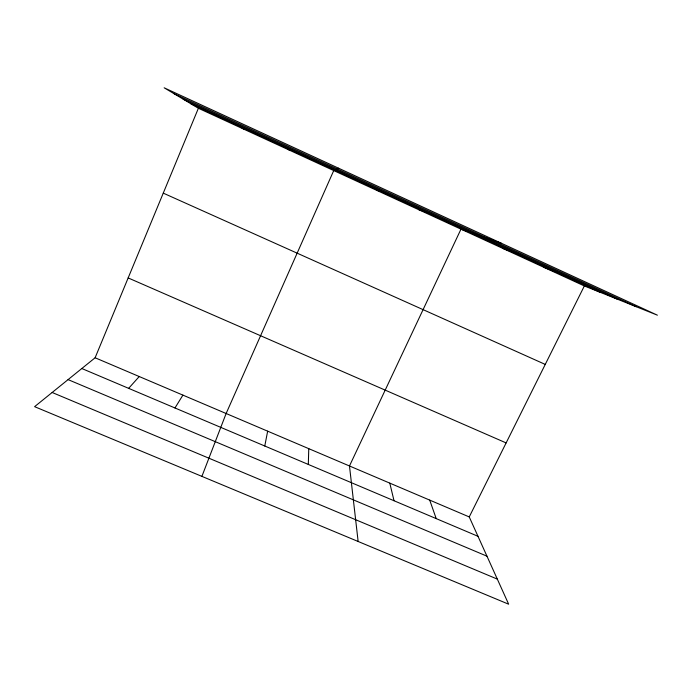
<?xml version="1.0" encoding="UTF-8"?>
<svg xmlns="http://www.w3.org/2000/svg" width="692" height="692" viewBox="0 0 692 692"><rect width="100%" height="100%" fill="white"/><g stroke="black" fill="none" stroke-linecap="round" stroke-linejoin="round"><path stroke-width="1.04" d="M308.312 464.444L308.77 448.658M264.776 446.003L267.657 431.168M201.9 476.381L226.128 413.505L333.726 170.578L338.613 168.217M95.115 357.773L469.237 516.924L508.655 604.202L34.6 406.662L95.115 357.773L198.388 108.263L164.16 87.797L657.4 315.18L584.351 285.969L198.388 108.263M469.237 516.924L584.351 285.969M174.972 407.969L182.913 395.115M128.643 388.35L139.239 376.543M376.586 190.309L380.289 191.009M418.997 209.832L425.277 211.735M501.146 243.143L460.976 229.164L349.477 465.976L358.136 541.481M502.522 248.29L513.801 252.502M543.644 267.224L557.345 272.553M52.151 392.485L497.323 579.109M68.084 379.614L486.96 556.178M81.812 368.516L477.982 536.3M128.167 277.925L506.12 442.915M163.26 193.129L545.244 364.416M174.176 93.783L636.225 306.712M183.207 99.19L616.996 299.022M190.94 103.809L600.422 292.396M239.441 126.143L243.991 129.257M287.396 148.226L289.1 150.026M429.706 500.108L436.219 518.611M389.786 483.128L394.025 500.74"/></g></svg>
